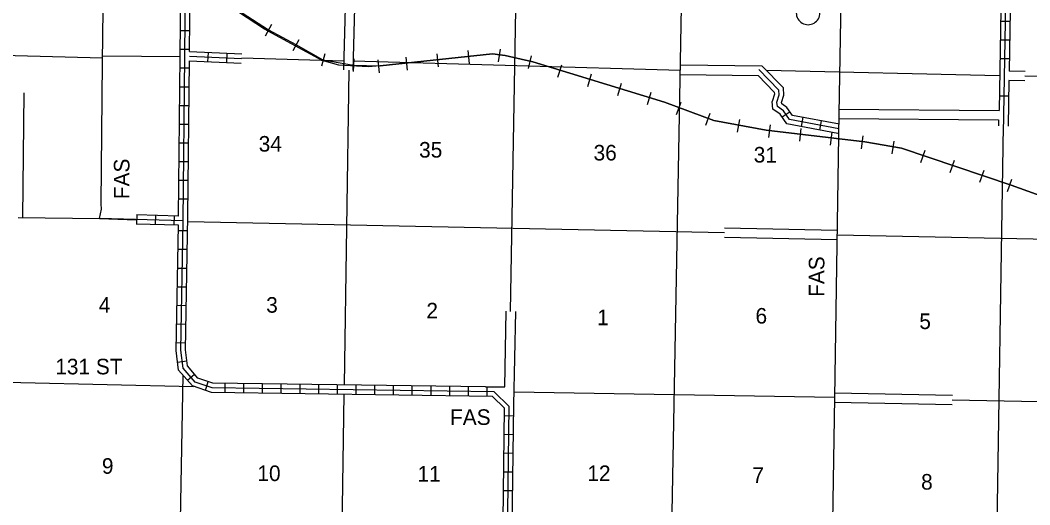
# Model space of a CAD drawing. Extents: x 1123232 to 1640442, y 16348238 to 16784707.
# Drawn here: x 1311341 to 1343701, y 16526801 to 16542347 of the extents above; entities that cross this region are included whole.
import ezdxf

# ---------------------------------------------------------------- set-up
doc = ezdxf.new("R2010")
doc.units = 0
for name, color, linetype in [('L11', 7, 'Continuous'), ('L13', 7, 'Continuous'), ('L14', 7, 'Continuous'), ('L15', 7, 'Continuous'), ('L21', 7, 'Continuous'), ('L30', 7, 'Continuous'), ('L4', 7, 'Continuous'), ('L8', 7, 'Continuous')]:
    doc.layers.add(name, color=color, linetype=linetype)

msp = doc.modelspace()

# ---------------------------------------------------------------- linework, layer by layer
at = {"layer": 'L11'}
for points in [[(1321792, 16543967), (1321707, 16540750)], [(1322092, 16543962), (1322007, 16540745)], [(1335742, 16539706), (1335817, 16539939), (1335809, 16540172), (1335126, 16540872), (1332501, 16540906)], [(1332493, 16540606), (1334992, 16540572), (1335509, 16540039), (1335517, 16539972), (1335442, 16539739)], [(1343551, 16540703), (1343035, 16540714)], [(1343542, 16540403), (1343030, 16540414)], [(1311426, 16536014), (1311466, 16540019)], [(1337584, 16539489), (1342717, 16539447)], [(1337584, 16539189), (1342701, 16539147)], [(1333920, 16535685), (1337527, 16535611)], [(1333914, 16535385), (1337521, 16535311)], [(1326878, 16530581), (1326922, 16533008)], [(1327168, 16530014), (1327222, 16533002)], [(1337445, 16530389), (1341219, 16530319)], [(1337440, 16530089), (1341215, 16530019)]]:
    msp.add_lwpolyline(points, dxfattribs=at)
at = {"layer": 'L13'}
for points in [[(1327052, 16533006), (1327293, 16546322)], [(1332223, 16525971), (1332568, 16544522)], [(1313978, 16541131), (1285527, 16541889)], [(1316468, 16541172), (1313993, 16541189)], [(1318443, 16541139), (1321715, 16541048)], [(1321735, 16530647), (1321881, 16540747)], [(1322015, 16541039), (1332501, 16540747)], [(1342734, 16540564), (1335259, 16540731)], [(1348017, 16540456), (1343546, 16540553)], [(1342846, 16538953), (1342626, 16524805)], [(1316718, 16535889), (1333917, 16535535)], [(1337524, 16535461), (1353243, 16535138)], [(1316893, 16530589), (1305814, 16530847)], [(1316043, 16502430), (1316568, 16530956)], [(1337442, 16530239), (1327175, 16530415)], [(1321175, 16493448), (1321726, 16530347)], [(1341217, 16530169), (1343988, 16530118)]]:
    msp.add_lwpolyline(points, dxfattribs=at)
at = {"layer": 'L15'}
for p, q in [((1318452, 16542586), (1319302, 16542042)), ((1319393, 16542206), (1319193, 16541839)), ((1319302, 16542042), (1320173, 16541569)), ((1320268, 16541722), (1320076, 16541364)), ((1320173, 16541569), (1321036, 16541077)), ((1326676, 16541006), (1326734, 16541422)), ((1321101, 16541272), (1320993, 16540872)), ((1321036, 16541077), (1322019, 16540901)), ((1322035, 16541106), (1322010, 16540697)), ((1322859, 16540656), (1322818, 16541072)), ((1323751, 16540739), (1323709, 16541156)), ((1324751, 16540847), (1324701, 16541264)), ((1325743, 16540956), (1325701, 16541372)), ((1327634, 16540797), (1327726, 16541206)), ((1322019, 16540901), (1322853, 16540882)), ((1328576, 16540514), (1328701, 16540914)), ((1329534, 16540222), (1329651, 16540622)), ((1330493, 16539931), (1330609, 16540331)), ((1331443, 16539639), (1331568, 16540039)), ((1332376, 16539322), (1332526, 16539714)), ((1333318, 16538981), (1333459, 16539364)), ((1334334, 16538756), (1334409, 16539164)), ((1335334, 16538581), (1335384, 16538989)), ((1336326, 16538464), (1336376, 16538872)), ((1337317, 16538339), (1337367, 16538756)), ((1338309, 16538222), (1338359, 16538639)), ((1339284, 16538056), (1339351, 16538464)), ((1340209, 16537781), (1340342, 16538181)), ((1341151, 16537464), (1341284, 16537856)), ((1342101, 16537147), (1342234, 16537539)), ((1342984, 16536856), (1343126, 16537247))]:
    msp.add_line(p, q, dxfattribs=at)
for points in [[(1322876, 16540881), (1322493, 16540847), (1321551, 16540906), (1321018, 16541056), (1319176, 16542056), (1317785, 16542972), (1316893, 16543781), (1316160, 16544314), (1315626, 16544514), (1315276, 16544547), (1314718, 16544422), (1314043, 16544172), (1311710, 16542822)], [(1343101, 16537056), (1339584, 16538239), (1338409, 16538447), (1335251, 16538822), (1333576, 16539131), (1331993, 16539714), (1327776, 16541006), (1326884, 16541214), (1326484, 16541272), (1322876, 16540881)], [(1322876, 16540881), (1326484, 16541272), (1326884, 16541214), (1327776, 16541006), (1331993, 16539714), (1333576, 16539131), (1335251, 16538822), (1338409, 16538447), (1339584, 16538239), (1343101, 16537056)], [(1360525, 16533422), (1356350, 16533931), (1350742, 16534664), (1349850, 16534814), (1346342, 16535889), (1343101, 16537056)], [(1343101, 16537056), (1346342, 16535889), (1349850, 16534814), (1350742, 16534664), (1356350, 16533931), (1360525, 16533422)]]:
    msp.add_lwpolyline(points, dxfattribs=at)
at = {"layer": 'L21'}
msp.add_arc((1336594, 16542582), 380, 180.0007, 0.0007, dxfattribs=at)
at = {"layer": 'L4'}
msp.add_line((1313885, 16535989), (1315062, 16535948), dxfattribs=at)
for points in [[(1337692, 16546022), (1337584, 16539339), (1337442, 16530239), (1337351, 16524930)], [(1311276, 16536014), (1313885, 16535989), (1313951, 16536289), (1313935, 16536456), (1313976, 16540997), (1314010, 16543522)]]:
    msp.add_lwpolyline(points, dxfattribs=at)
at = {"layer": 'L8'}
for p, q in [((1343059, 16542306), (1342759, 16542306)), ((1316476, 16542014), (1316776, 16542014)), ((1316468, 16541414), (1316768, 16541414)), ((1343051, 16541706), (1342751, 16541706)), ((1317360, 16541014), (1317376, 16541314)), ((1317960, 16540989), (1317976, 16541289)), ((1343042, 16541106), (1342742, 16541106)), ((1316468, 16540814), (1316768, 16540814)), ((1316460, 16540214), (1316760, 16540214)), ((1343017, 16539906), (1342717, 16539906)), ((1316451, 16539614), (1316751, 16539614)), ((1336017, 16539406), (1335767, 16539239)), ((1336426, 16539231), (1336367, 16538939)), ((1316451, 16539014), (1316751, 16539014)), ((1337009, 16539122), (1336959, 16538822)), ((1316443, 16538414), (1316743, 16538414)), ((1316435, 16537814), (1316735, 16537814)), ((1316426, 16537214), (1316726, 16537214)), ((1316426, 16536614), (1316726, 16536614)), ((1315078, 16535805), (1315087, 16536105)), ((1315676, 16535789), (1315685, 16536089)), ((1316276, 16535772), (1316285, 16536072)), ((1316410, 16535597), (1316710, 16535597)), ((1316401, 16534997), (1316701, 16534997)), ((1316393, 16534397), (1316693, 16534397)), ((1316376, 16533797), (1316676, 16533797)), ((1316368, 16533206), (1316668, 16533197)), ((1316360, 16532606), (1316660, 16532597)), ((1316351, 16532006), (1316651, 16531997)), ((1316385, 16531381), (1316685, 16531422)), ((1316701, 16530797), (1316926, 16530997)), ((1317276, 16530472), (1317368, 16530756)), ((1317910, 16530397), (1317910, 16530697)), ((1318510, 16530389), (1318510, 16530689)), ((1319110, 16530381), (1319110, 16530681)), ((1319710, 16530372), (1319710, 16530672)), ((1320310, 16530364), (1320310, 16530664)), ((1320910, 16530356), (1320910, 16530656)), ((1321510, 16530347), (1321510, 16530647)), ((1322110, 16530339), (1322110, 16530639)), ((1322709, 16530331), (1322709, 16530631)), ((1323309, 16530322), (1323309, 16530622)), ((1323909, 16530314), (1323909, 16530614)), ((1324509, 16530306), (1324509, 16530606)), ((1325109, 16530297), (1325109, 16530597)), ((1325709, 16530289), (1325709, 16530589)), ((1326256, 16530585), (1326878, 16530581)), ((1326309, 16530281), (1326309, 16530581)), ((1326868, 16529664), (1327168, 16529656)), ((1326859, 16529064), (1327159, 16529056)), ((1326851, 16528464), (1327151, 16528456)), ((1326843, 16527864), (1327143, 16527856)), ((1326834, 16527264), (1327134, 16527256))]:
    msp.add_line(p, q, dxfattribs=at)
for points in [[(1342826, 16545931), (1342717, 16539447)], [(1342976, 16545922), (1342851, 16538706)], [(1343126, 16545922), (1343035, 16540714)], [(1316568, 16535914), (1316618, 16541189), (1316635, 16543572), (1316510, 16543806), (1316585, 16543981), (1316618, 16544631), (1316385, 16544781), (1316310, 16544981), (1315551, 16545022), (1314068, 16545022)], [(1316418, 16536064), (1316468, 16541189), (1316485, 16543364)], [(1316768, 16541339), (1316785, 16543364)], [(1316768, 16541339), (1318443, 16541272)], [(1316768, 16541189), (1318435, 16541122)], [(1316718, 16536056), (1316768, 16541039)], [(1316768, 16541039), (1318426, 16540972)], [(1337576, 16538864), (1336001, 16539156), (1335809, 16539439), (1335609, 16539581), (1335592, 16539722), (1335667, 16539956), (1335659, 16540106), (1335017, 16540764)], [(1343030, 16540414), (1343005, 16538951)], [(1337551, 16538714), (1335909, 16539022), (1335701, 16539331), (1335467, 16539497), (1335442, 16539739)], [(1337601, 16539014), (1336092, 16539289), (1335917, 16539547), (1335751, 16539664), (1335742, 16539706)], [(1342701, 16539147), (1342701, 16538954)], [(1337134, 16509097), (1332001, 16509180), (1326693, 16509197), (1326884, 16519847), (1327018, 16529956), (1326534, 16530431), (1317493, 16530556), (1316951, 16530739), (1316560, 16531189), (1316493, 16531764), (1316568, 16535914), (1313885, 16535989)], [(1316418, 16536064), (1315064, 16536104)], [(1326256, 16530585), (1317518, 16530706), (1317035, 16530864), (1316701, 16531256), (1316643, 16531772), (1316718, 16536056)], [(1326743, 16519997), (1326868, 16529897), (1326476, 16530281), (1317468, 16530406), (1316868, 16530614), (1316418, 16531122), (1316343, 16531756), (1316418, 16535772), (1315060, 16535808)], [(1327101, 16525289), (1327168, 16530014)]]:
    msp.add_lwpolyline(points, dxfattribs=at)

# ---------------------------------------------------------------- texts
at = {"layer": 'L14'}
for s, p in [('34', (1318985, 16538131)), ('35', (1324126, 16537939)), ('36', (1329718, 16537847)), ('31', (1334851, 16537781)), ('4', (1313860, 16532964)), ('3', (1319226, 16532964)), ('2', (1324359, 16532781)), ('1', (1329834, 16532564)), ('6', (1334909, 16532614)), ('5', (1340159, 16532439)), ('9', (1313960, 16527797)), ('10', (1318943, 16527564)), ('11', (1324076, 16527547)), ('12', (1329518, 16527564)), ('7', (1334809, 16527506)), ('8', (1340217, 16527289))]:
    msp.add_text(s, height=500, rotation=0, dxfattribs=at).set_placement(p)
at = {"layer": 'L21'}
for rotation, p in [(90, (1314843, 16536606)), (90, (1337117, 16533472)), (0, (1325118, 16529364))]:
    msp.add_text('FAS', height=500, rotation=rotation, dxfattribs=at).set_placement(p)
at = {"layer": 'L30'}
msp.add_text('131 ST', height=500, rotation=0, dxfattribs=at).set_placement((1312465, 16530986))

doc.saveas('drawing.dxf')
